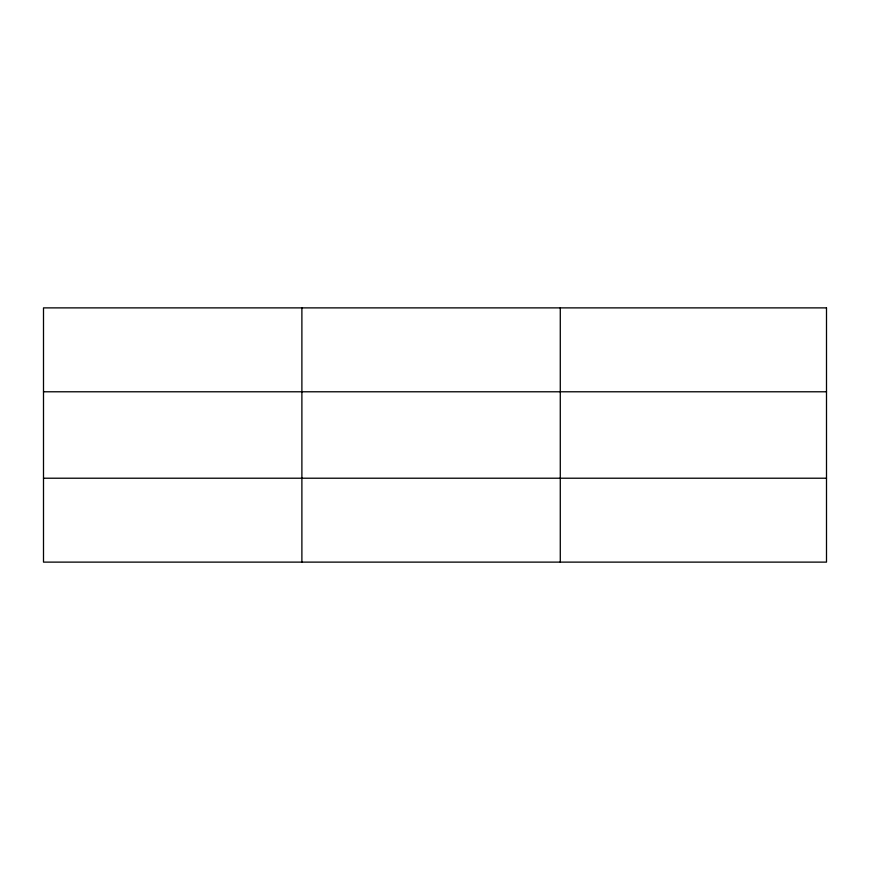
<?xml version="1.0" encoding="UTF-8"?>
<svg xmlns="http://www.w3.org/2000/svg" width="870" height="870" viewBox="0 0 870 870"><rect width="100%" height="100%" fill="white"/><g stroke="black" fill="none" stroke-linecap="round" stroke-linejoin="round"><path stroke-width="1.3" d="M301.89 307.882L301.89 562.118M560.28 307.882L560.28 562.118M43.5 391.783L826.5 391.783M43.5 478.217L826.5 478.217M826.5 307.882L826.5 562.118L43.5 562.118L43.5 307.882L826.5 307.882"/></g></svg>
